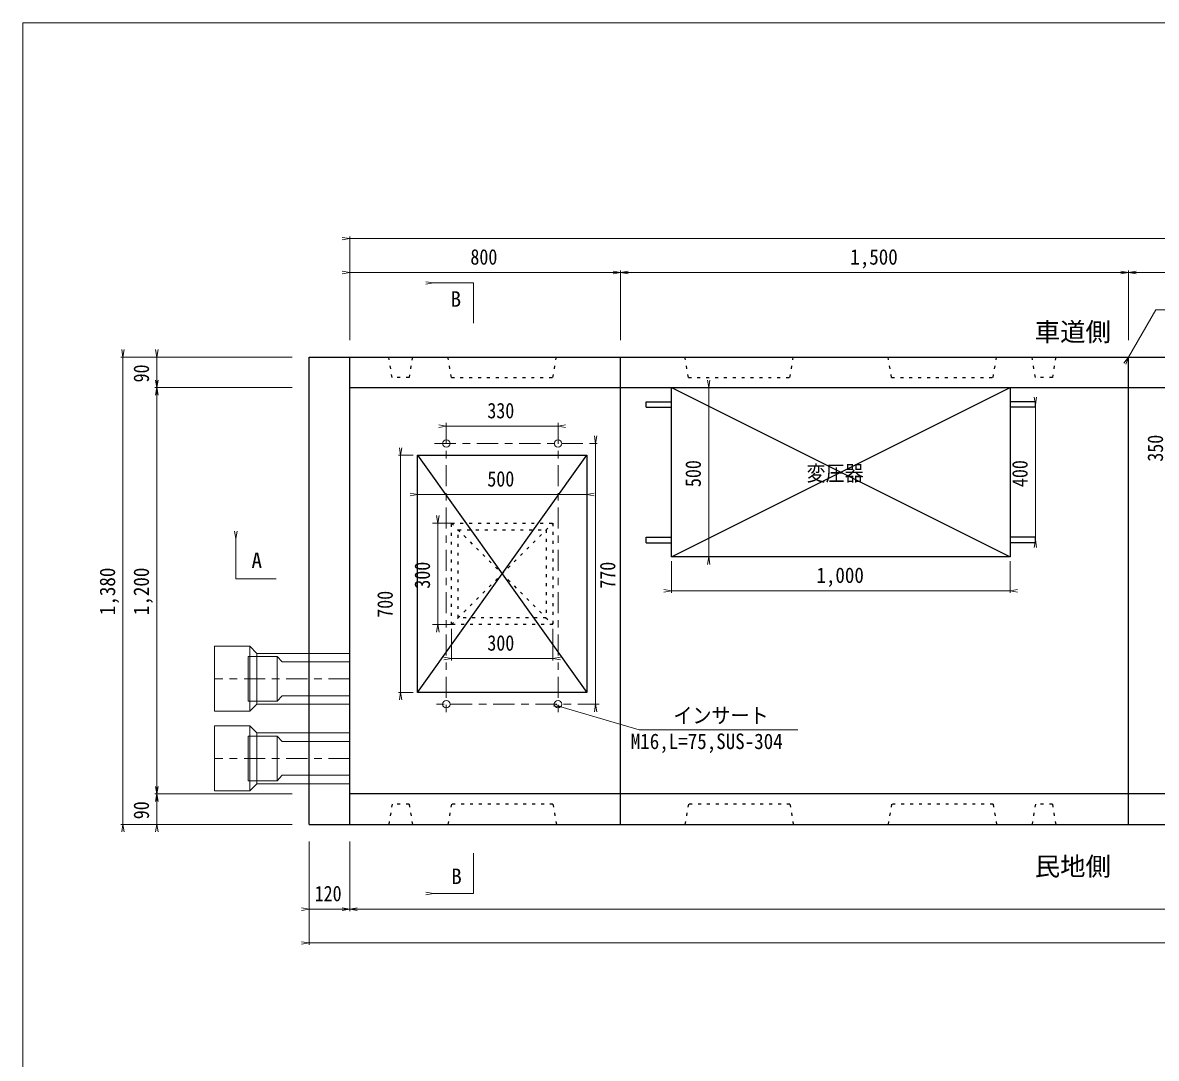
# Model space of a CAD drawing. Units: millimetres at full size, sheet at 1:25. Extents: x -4925 to 5056, y -3512 to 3512.
# Drawn here: x -4925 to -1577, y 454 to 3512 of the extents above; entities that cross this region are included whole.
import ezdxf
from ezdxf.enums import TextEntityAlignment as Align

# ---------------------------------------------------------------- set-up
doc = ezdxf.new("R2010")
doc.units = ezdxf.units.MM
doc.header["$LTSCALE"] = 25
doc.linetypes.add('USER1', pattern=[1.05, 0.35, -0.7])
doc.linetypes.add('USER2', pattern=[5, 2.5, -0.8, 0.9, -0.8])
for name, color, linetype, lineweight in [('0-1_ﾚｲﾔ2', 5, 'Continuous', 25), ('0-2_ﾚｲﾔ3', 1, 'Continuous', 13), ('0-3_ﾚｲﾔ4', 6, 'Continuous', 25), ('0-C_ﾚｲﾔ13', 3, 'Continuous', 13), ('0-D_ﾚｲﾔ14', 4, 'USER2', 18), ('0-E_寸法', 3, 'Continuous', 13)]:
    doc.layers.add(name, color=color, linetype=linetype, lineweight=lineweight)
doc.layers.add('0-7_文字', color=3, linetype='Continuous')
doc.styles.add('ＭＳ ゴシック', font='')
doc.styles.get('ＭＳ ゴシック').set_extended_font_data('MS Gothic')

# ---------------------------------------------------------------- blocks, each defined once
blk = doc.blocks.new('open_arrow')
at = {"color": 0, "linetype": 'Continuous', "lineweight": -2}
blk.add_lwpolyline([(7.5, 1.25), (0, 0), (7.5, -1.25)], dxfattribs=at)

msp = doc.modelspace()

# ---------------------------------------------------------------- linework, layer by layer
at = {"layer": '0-1_ﾚｲﾔ2'}
for p, q in [((-4078.76, 2524.79), (1461.24, 2524.79)), ((-4078.76, 1144.79), (-4078.76, 2524.79)), ((-3958.76, 1144.79), (-3958.76, 2524.79)), ((-3158.76, 1144.79), (-3158.76, 2524.79)), ((-1658.76, 1144.79), (-1658.76, 2524.79)), ((-3958.76, 2434.79), (1341.24, 2434.79)), ((-3008.76, 1934.79), (-3008.76, 2434.79)), ((-3008.76, 1934.79), (-2008.76, 2434.79)), ((-3008.76, 2434.79), (-2008.76, 1934.79)), ((-2008.76, 2434.79), (-2008.76, 1934.79)), ((-3083.76, 2376.79), (-3083.76, 2392.79)), ((-3083.76, 2392.79), (-3008.76, 2392.79)), ((-3083.76, 2376.79), (-3008.76, 2376.79)), ((-1933.76, 2376.79), (-2008.76, 2376.79)), ((-3758.76, 1534.79), (-3258.76, 2234.79)), ((-3758.76, 2234.79), (-3258.76, 1534.79)), ((-3758.76, 2234.79), (-3258.76, 2234.79)), ((-3258.76, 2234.79), (-3258.76, 1534.79)), ((-3083.76, 1976.79), (-3008.76, 1976.79)), ((-1933.76, 1992.79), (-2008.76, 1992.79)), ((-1933.76, 1976.79), (-2008.76, 1976.79)), ((-1933.76, 1976.79), (-1933.76, 1992.79)), ((-3958.76, 1739.79), (-3958.76, 1949.79)), ((-2008.76, 1934.79), (-3008.76, 1934.79)), ((-3958.76, 1239.79), (-3958.76, 1449.79)), ((1341.24, 1234.79), (-3958.76, 1234.79)), ((-4078.76, 1144.79), (1461.24, 1144.79))]:
    msp.add_line(p, q, dxfattribs=at)
at = {"layer": '0-1_ﾚｲﾔ2', "linetype": 'USER1'}
for p, q in [((-3658.76, 1734.79), (-3658.76, 2034.79)), ((-3658.76, 2034.79), (-3358.76, 2034.79)), ((-3658.76, 1734.79), (-3358.76, 2034.79)), ((-3658.76, 2034.79), (-3358.76, 1734.79)), ((-3638.76, 2014.79), (-3378.76, 2014.79)), ((-3638.76, 1754.79), (-3638.76, 2014.79)), ((-3378.76, 2014.79), (-3378.76, 1754.79)), ((-3358.76, 2034.79), (-3358.76, 1734.79)), ((-3378.76, 1754.79), (-3638.76, 1754.79)), ((-3358.76, 1734.79), (-3658.76, 1734.79))]:
    msp.add_line(p, q, dxfattribs=at)
at = {"layer": '0-1_ﾚｲﾔ2'}
for points in [[(-1933.76, 2376.79), (-1933.76, 2392.79), (-2008.76, 2392.79)], [(-3258.76, 1534.79), (-3758.76, 1534.79), (-3758.76, 2234.79)], [(-3083.76, 1976.79), (-3083.76, 1992.79), (-3008.76, 1992.79)]]:
    msp.add_lwpolyline(points, dxfattribs=at)
at = {"layer": '0-2_ﾚｲﾔ3'}
for p, q in [((-3958.76, 1474.79), (-3958.76, 1684.79)), ((-4358.76, 1670.79), (-4358.76, 1478.79)), ((-4253.76, 1670.79), (-4358.76, 1670.79)), ((-4258.76, 1640.79), (-4258.76, 1508.79)), ((-4173.76, 1640.79), (-4258.76, 1640.79)), ((-4253.76, 1670.79), (-4233.76, 1649.79)), ((-4253.76, 1670.79), (-4253.76, 1478.79)), ((-4233.76, 1649.79), (-4233.76, 1499.79)), ((-3958.76, 1649.79), (-4233.76, 1649.79)), ((-4173.76, 1640.79), (-4158.76, 1624.79)), ((-4173.76, 1508.79), (-4173.76, 1640.79)), ((-4158.76, 1624.79), (-3958.76, 1624.79)), ((-4258.76, 1508.79), (-4173.76, 1508.79)), ((-4173.76, 1508.79), (-4158.76, 1524.79)), ((-4158.76, 1524.79), (-3958.76, 1524.79)), ((-4358.76, 1478.79), (-4253.76, 1478.79)), ((-4253.76, 1478.79), (-4233.76, 1499.79)), ((-3958.76, 1499.79), (-4233.76, 1499.79)), ((-4358.76, 1243.79), (-4358.76, 1435.79)), ((-4358.76, 1435.79), (-4253.76, 1435.79)), ((-4253.76, 1243.79), (-4253.76, 1435.79)), ((-4253.76, 1435.79), (-4233.76, 1414.79)), ((-4233.76, 1264.79), (-4233.76, 1414.79)), ((-3958.76, 1414.79), (-4233.76, 1414.79)), ((-4258.76, 1405.79), (-4173.76, 1405.79)), ((-4258.76, 1273.79), (-4258.76, 1405.79)), ((-4173.76, 1405.79), (-4158.76, 1389.79)), ((-4173.76, 1405.79), (-4173.76, 1273.79)), ((-4158.76, 1389.79), (-3958.76, 1389.79)), ((-4173.76, 1273.79), (-4258.76, 1273.79)), ((-3958.76, 1264.79), (-4233.76, 1264.79))]:
    msp.add_line(p, q, dxfattribs=at)
for points in [[(-4173.76, 1273.79), (-4158.76, 1289.79), (-3958.76, 1289.79)], [(-4233.76, 1264.79), (-4253.76, 1243.79), (-4358.76, 1243.79)]]:
    msp.add_lwpolyline(points, dxfattribs=at)
for centre in [(-3673.76, 2269.79), (-3343.76, 2269.79), (-3673.76, 1499.79), (-3343.76, 1499.79)]:
    msp.add_circle(centre, 11, dxfattribs=at)
at = {"layer": '0-3_ﾚｲﾔ4', "linetype": 'USER1'}
for p, q in [((-3833.76, 2464.79), (-3843.76, 2524.79)), ((-3773.76, 2524.79), (-3783.76, 2464.79)), ((-3658.76, 2464.79), (-3668.76, 2524.79)), ((-3358.76, 2464.79), (-3348.76, 2524.79)), ((-2958.76, 2464.79), (-2968.76, 2524.79)), ((-2658.76, 2464.79), (-2648.76, 2524.79)), ((-2358.76, 2464.79), (-2368.76, 2524.79)), ((-2058.76, 2464.79), (-2048.76, 2524.79)), ((-1933.76, 2464.79), (-1943.76, 2524.79)), ((-1873.76, 2524.79), (-1883.76, 2464.79)), ((-3783.76, 2464.79), (-3833.76, 2464.79)), ((-3658.76, 2464.79), (-3358.76, 2464.79)), ((-2958.76, 2464.79), (-2658.76, 2464.79)), ((-2358.76, 2464.79), (-2058.76, 2464.79)), ((-1883.76, 2464.79), (-1933.76, 2464.79)), ((-3833.76, 1204.79), (-3843.76, 1144.79)), ((-3783.76, 1204.79), (-3833.76, 1204.79)), ((-3783.76, 1204.79), (-3773.76, 1144.79)), ((-3658.76, 1204.79), (-3668.76, 1144.79)), ((-3358.76, 1204.8), (-3658.76, 1204.8)), ((-3358.76, 1204.79), (-3658.76, 1204.79)), ((-3358.76, 1204.79), (-3348.76, 1144.79)), ((-2958.76, 1204.79), (-2968.76, 1144.79)), ((-2658.76, 1204.8), (-2958.76, 1204.8)), ((-2658.76, 1204.79), (-2958.76, 1204.79)), ((-2658.76, 1204.79), (-2648.76, 1144.79)), ((-2358.76, 1204.79), (-2368.76, 1144.79)), ((-2058.76, 1204.8), (-2358.76, 1204.8)), ((-2058.76, 1204.79), (-2358.76, 1204.79)), ((-2058.76, 1204.79), (-2048.76, 1144.79)), ((-1933.76, 1204.79), (-1943.76, 1144.79)), ((-1883.76, 1204.79), (-1933.76, 1204.79)), ((-1883.76, 1204.79), (-1873.76, 1144.79))]:
    msp.add_line(p, q, dxfattribs=at)
at = {"layer": '0-C_ﾚｲﾔ13'}
for p, q in [((-3958.76, 2574.79), (-3958.76, 2880.79)), ((-3958.76, 2874.79), (-158.76, 2874.79)), ((-3158.76, 2574.79), (-3158.76, 2780.79)), ((-1658.76, 2574.79), (-1658.76, 2780.79)), ((-3958.76, 2774.79), (1341.24, 2774.79)), ((-3592.98, 2624.79), (-3592.98, 2743.79)), ((-1577.93, 2664.79), (-1437.93, 2664.79)), ((-4128.76, 2524.79), (-4634.76, 2524.79)), ((-4628.76, 2524.79), (-4628.76, 1144.79)), ((-4528.76, 2524.79), (-4528.76, 1144.79)), ((-4128.76, 2434.79), (-4534.76, 2434.79)), ((-3771.26, 2234.79), (-3814.76, 2234.79)), ((-3808.76, 2234.79), (-3808.76, 1534.79)), ((-3658.76, 2034.79), (-3714.76, 2034.79)), ((-3698.76, 2034.79), (-3698.76, 1734.79)), ((-3008.76, 1922.29), (-3008.76, 1828.79)), ((-2008.76, 1922.29), (-2008.76, 1828.79)), ((-4176.48, 1869.79), (-4295.48, 1869.79)), ((-3008.76, 1834.79), (-2008.76, 1834.79)), ((-3658.76, 1734.79), (-3714.76, 1734.79)), ((-3658.76, 1722.29), (-3658.76, 1628.79)), ((-3358.76, 1722.29), (-3358.76, 1628.79)), ((-3658.76, 1634.79), (-3358.76, 1634.79)), ((-3771.26, 1534.79), (-3814.76, 1534.79)), ((-3103.95, 1423.84), (-2635.69, 1423.84)), ((-4128.76, 1234.79), (-4534.76, 1234.79)), ((-4128.76, 1144.79), (-4634.76, 1144.79)), ((-4078.76, 1094.79), (-4078.76, 788.79)), ((-3958.76, 1094.79), (-3958.76, 888.79)), ((-3592.98, 1059.79), (-3592.98, 940.79)), ((-4078.76, 894.79), (-3958.76, 894.79)), ((-4078.76, 794.79), (1461.24, 794.79))]:
    msp.add_line(p, q, dxfattribs=at)
msp.add_lwpolyline([(5050, 3512.5), (-4925, 3512.5), (-4925, -3512.5), (5050, -3512.5)], close=True, dxfattribs=at)
msp.add_lwpolyline([(-3958.76, 894.79), (1341.24, 894.79), (1461.24, 894.79)], dxfattribs=at)
at = {"layer": '0-D_ﾚｲﾔ14'}
for p, q in [((-3673.76, 2330.92), (-3673.76, 1456.15)), ((-3343.76, 2330.92), (-3343.76, 1456.15)), ((-3708.29, 2269.79), (-3222.68, 2269.79)), ((-3958.76, 1574.79), (-4358.76, 1574.79)), ((-3222.68, 1499.79), (-3712.72, 1499.79)), ((-3958.76, 1339.79), (-4358.76, 1339.79))]:
    msp.add_line(p, q, dxfattribs=at)
at = {"layer": '0-E_寸法'}
for p, q in [((-3958.76, 2874.79), (1341.24, 2874.79)), ((-3958.76, 2774.79), (-3158.76, 2774.79)), ((-3158.76, 2774.79), (-1658.76, 2774.79)), ((-1658.76, 2774.79), (-158.76, 2774.79)), ((-3711.98, 2743.79), (-3592.98, 2743.79)), ((-1658.76, 2524.79), (-1577.93, 2664.79)), ((-4628.76, 1144.79), (-4628.76, 2524.79)), ((-4528.76, 2434.79), (-4528.76, 2524.79)), ((-4528.76, 1234.79), (-4528.76, 2434.79)), ((-2898.73, 1934.79), (-2898.73, 2434.79)), ((-1933.76, 2384.79), (-1933.76, 1984.79)), ((-3673.76, 2320.92), (-3343.76, 2320.92)), ((-3232.68, 2269.79), (-3232.68, 1499.79)), ((-3808.76, 1534.79), (-3808.76, 2234.79)), ((-3758.76, 2119.34), (-3258.76, 2119.34)), ((-3698.76, 1734.79), (-3698.76, 2034.79)), ((-4295.48, 1988.79), (-4295.48, 1869.79)), ((-3008.76, 1834.79), (-2008.76, 1834.79)), ((-3658.76, 1634.79), (-3358.76, 1634.79)), ((-3335.49, 1492.54), (-3103.95, 1423.84)), ((-4528.76, 1144.79), (-4528.76, 1234.79)), ((-3711.98, 940.79), (-3592.98, 940.79)), ((-4078.76, 894.79), (-3958.76, 894.79)), ((-3958.76, 894.79), (1341.24, 894.79)), ((-4078.76, 794.79), (1461.24, 794.79))]:
    msp.add_line(p, q, dxfattribs=at)

# ---------------------------------------------------------------- block references
at = {"layer": '0-E_寸法', "xscale": 2.96, "yscale": 2.96}
for p, rotation in [((-3958.76, 2874.79), 180), ((-3958.76, 2774.79), 180), ((-3711.98, 2743.79), 180), ((-3158.76, 2774.79), 180), ((-1658.76, 2774.79), 180), ((-4628.76, 2524.79), 90), ((-4528.76, 2524.79), 90), ((-1658.76, 2524.79), 240), ((-4528.76, 2434.79), 90), ((-2898.73, 2434.79), 90), ((-4528.76, 2434.79), 270), ((-1933.76, 2384.79), 90), ((-3673.76, 2320.92), 180), ((-3232.68, 2269.79), 90), ((-3808.76, 2234.79), 90), ((-3758.76, 2119.34), 180), ((-3698.76, 2034.79), 90), ((-4295.48, 1988.79), 90), ((-1933.76, 1984.79), 270), ((-2898.73, 1934.79), 270), ((-3008.76, 1834.79), 180), ((-3698.76, 1734.79), 270), ((-3658.76, 1634.79), 180), ((-3808.76, 1534.79), 270), ((-3335.49, 1492.54), 163.5), ((-3232.68, 1499.79), 270), ((-4528.76, 1234.79), 90), ((-4528.76, 1234.79), 270), ((-4628.76, 1144.79), 270), ((-4528.76, 1144.79), 270), ((-3711.98, 940.79), 180), ((-4078.76, 894.79), 180), ((-3958.76, 894.79), 180), ((-4078.76, 794.79), 180)]:
    msp.add_blockref('open_arrow', p, dxfattribs=dict(at, rotation=rotation))
for p in [(-3158.76, 2774.79), (-1658.76, 2774.79), (-3343.76, 2320.92), (-3258.76, 2119.34), (-2008.76, 1834.79), (-3358.76, 1634.79), (-3958.76, 894.79)]:
    msp.add_blockref('open_arrow', p, dxfattribs=at)

# ---------------------------------------------------------------- texts
at = {"layer": '0-7_文字', "style": 'ＭＳ ゴシック'}
for s, height, p in [('B', 45.82, (-3661.1, 2659.79)), ('車道側', 54.99, (-1935.8, 2555.46)), ('A', 45.82, (-4249.18, 1888.26)), ('民地側', 54.99, (-1935.8, 977.01)), ('B', 45.82, (-3659.2, 954.92))]:
    msp.add_text(s, height=height, dxfattribs=at).set_placement(p, align=Align.BOTTOM_LEFT)
at = {"layer": '0-7_文字', "style": 'ＭＳ ゴシック', "width": 0.9}
for s, p in [('変圧器', (-2609.63, 2145.31)), ('インサート', (-3003.02, 1429.87)), ('M16,L=75,SUS-304', (-3129, 1353.57))]:
    msp.add_text(s, height=45.82, dxfattribs=at).set_placement(p, align=Align.BOTTOM_LEFT)
at = {"layer": '0-E_寸法', "style": 'ＭＳ ゴシック'}
for s, width, p in [('800', 0.85, (-3602.51, 2784.17)), ('1,500', 0.9, (-2480.64, 2784.17)), ('330', 0.85, (-3552.51, 2330.29)), ('500', 0.85, (-3552.51, 2128.72)), ('1,000', 0.9, (-2580.64, 1844.17)), ('300', 0.85, (-3552.51, 1644.16)), ('120', 0.85, (-4062.51, 904.17))]:
    msp.add_text(s, height=45.82, dxfattribs=dict(at, width=width)).set_placement(p, align=Align.BOTTOM_LEFT)
for s, width, p in [('90', 0.85, (-4538.14, 2450.1)), ('350', 0.85, (-1543.14, 2216.04)), ('500', 0.85, (-2908.11, 2141.04)), ('400', 0.85, (-1943.14, 2141.04)), ('300', 0.85, (-3708.14, 1841.04)), ('770', 0.85, (-3160.8, 1841.04)), ('1,380', 0.9, (-4638.14, 1762.92)), ('1,200', 0.9, (-4538.14, 1762.92)), ('700\u3000\u3000\u3000', 0.85, (-3818.14, 1755.1)), ('90', 0.85, (-4538.14, 1160.1))]:
    msp.add_text(s, height=45.82, rotation=90, dxfattribs=dict(at, width=width)).set_placement(p, align=Align.BOTTOM_LEFT)

doc.saveas('drawing.dxf')
